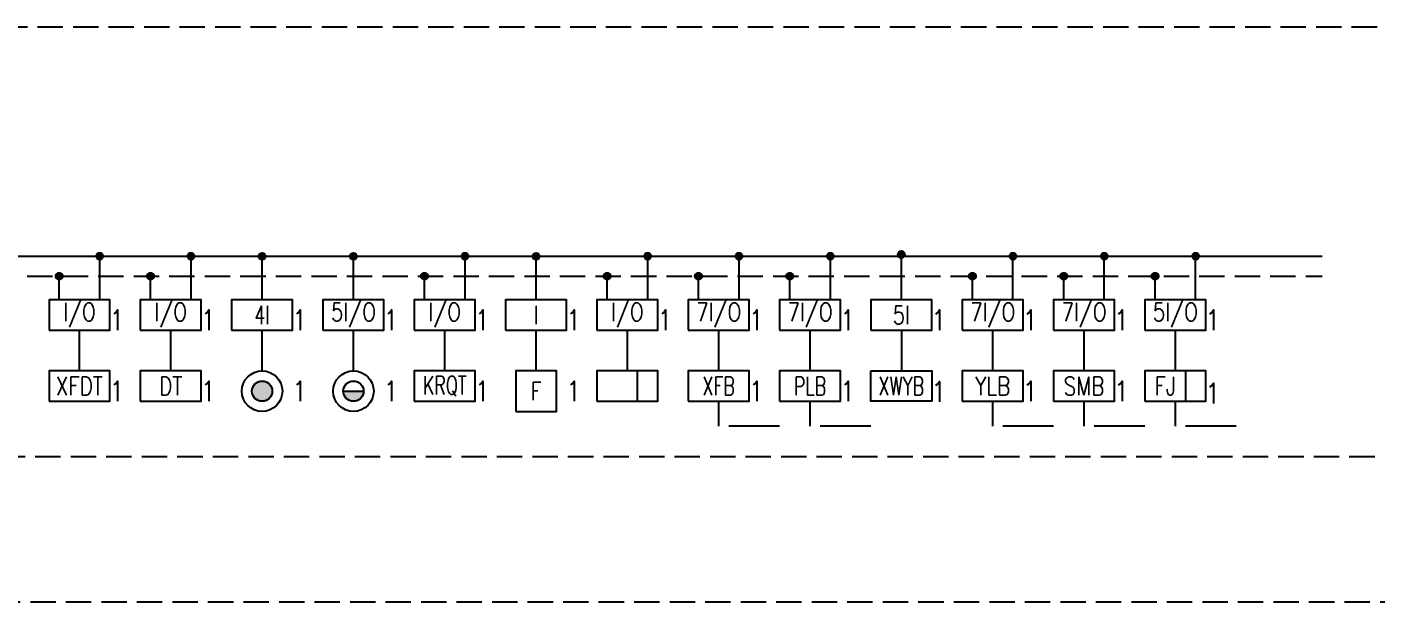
# Model space of a CAD drawing. Header units: millimetres. Extents: x -2817 to 99833, y 5022 to 48346.
# Drawn here: x 39099 to 52393, y 42678 to 48346 of the extents above; entities that cross this region are included whole.
import ezdxf
from ezdxf.enums import TextEntityAlignment as Align

# ---------------------------------------------------------------- set-up
doc = ezdxf.new("R2010")
doc.units = ezdxf.units.MM
doc.header["$LTSCALE"] = 1000
doc.header["$PDMODE"] = 1
doc.header["$PDSIZE"] = 1
doc.linetypes.add('DASH', pattern=[0.35, 0.25, -0.1])
doc.linetypes.add('DASHDOT', pattern=[1, 0.5, -0.25, 0, -0.25])
doc.layers.add('E-ANNO-TEXT', color=6, linetype='Continuous')
doc.layers.add('E-EQUIP', color=4, linetype='Continuous')
doc.styles.add('E-TEXT', font='romans.shx', dxfattribs={"width": 0.8, "bigfont": 'hztxt.shx'})

# ---------------------------------------------------------------- blocks, each defined once
blk = doc.blocks.new('FA-输入输出模块')
blk.add_lwpolyline([(-3, 0), (3, 0), (3, 3), (-3, 3)], close=True)
at = {"color": 6, "insert": (0, 1.5), "char_height": 1.8, "width": 6, "attachment_point": 5, "line_spacing_factor": 0.6, "style": 'E-TEXT'}
blk.add_mtext('I/O', dxfattribs=at)
blk = doc.blocks.new('FA-22-消防电梯控制箱')
blk.add_lwpolyline([(-3, 0), (3, 0), (3, 3), (-3, 3)], close=True)
for p in [(0, 3), (-3, 1.5), (3, 1.5), (0, 0)]:
    blk.add_point(p)
at = {"color": 6, "insert": (0, 1.5), "char_height": 1.8, "width": 6, "attachment_point": 5, "line_spacing_factor": 0.6, "style": 'E-TEXT'}
blk.add_mtext('XFDT', dxfattribs=at)
blk = doc.blocks.new('FA-23-电梯控制箱')
blk.add_lwpolyline([(-3, 0), (3, 0), (3, 3), (-3, 3)], close=True)
for p in [(0, 3), (-3, 1.5), (3, 1.5), (0, 0)]:
    blk.add_point(p)
at = {"color": 6, "insert": (0, 1.5), "char_height": 1.8, "width": 6, "attachment_point": 5, "line_spacing_factor": 0.6, "style": 'E-TEXT'}
blk.add_mtext('DT', dxfattribs=at)
blk = doc.blocks.new('FA-24-湿式报警阀组')
h = blk.add_hatch(color=6)
h.dxf.hatch_style = 1
h.paths.add_polyline_path([(1, 0, 1), (-1, 0, 1)])
blk.add_circle((0, 0), 2)
at = {"color": 6}
blk.add_circle((0, 0), 1, dxfattribs=at)
for p in [(0, 2), (-2, 0), (2, 0), (0, -2)]:
    blk.add_point(p)
blk = doc.blocks.new('FA-湿式报警阀组模块')
blk.add_lwpolyline([(-3, 0), (3, 0), (3, 3), (-3, 3)], close=True)
at = {"color": 6, "insert": (0, 1.5), "char_height": 1.8, "width": 6, "attachment_point": 5, "line_spacing_factor": 0.6, "style": 'E-TEXT'}
blk.add_mtext('{\\W0.7;4I}', dxfattribs=at)
blk = doc.blocks.new('FA-25-预作用报警阀组')
h = blk.add_hatch(color=6)
h.dxf.hatch_style = 1
h.paths.add_polyline_path([(-1, 0, 1), (1, 0)])
at = {"color": 6}
blk.add_line((-1, 0), (1, 0), dxfattribs=at)
blk.add_circle((0, 0), 2)
blk.add_circle((0, 0), 1, dxfattribs=at)
for p in [(0, 2), (-2, 0), (2, 0), (0, -2)]:
    blk.add_point(p)
blk = doc.blocks.new('FA-消防风机输入输出模块')
blk.add_lwpolyline([(-3, 0), (3, 0), (3, 3), (-3, 3)], close=True)
at = {"color": 6, "insert": (0, 1.5), "char_height": 1.8, "width": 6, "attachment_point": 5, "style": 'E-TEXT'}
blk.add_mtext('5I/O', dxfattribs=at)
blk = doc.blocks.new('FA-26-可燃气体探测控制器')
blk.add_lwpolyline([(-3, 0), (3, 0), (3, 3), (-3, 3)], close=True)
for p in [(0, 3), (-3, 1.5), (3, 1.5), (0, 0)]:
    blk.add_point(p)
at = {"color": 6, "insert": (0, 1.5), "char_height": 1.8, "width": 6, "attachment_point": 5, "line_spacing_factor": 0.6, "style": 'E-TEXT'}
blk.add_mtext('{\\W0.7;KRQT}', dxfattribs=at)
blk = doc.blocks.new('FA-输入模块')
blk.add_lwpolyline([(-3, 0), (3, 0), (3, 3), (-3, 3)], close=True)
at = {"color": 6, "insert": (0, 1.5), "char_height": 1.8, "width": 6, "attachment_point": 5, "line_spacing_factor": 0.6, "style": 'E-TEXT'}
blk.add_mtext('{\\W0.7;I}', dxfattribs=at)
blk = doc.blocks.new('FA-27-流量开关')
blk.add_lwpolyline([(-2, 0), (2, 0), (2, 4), (-2, 4)], close=True)
for p in [(0, 4), (-2, 2), (2, 2), (0, 0)]:
    blk.add_point(p)
at = {"color": 6, "insert": (0, 2), "char_height": 1.8, "width": 4, "attachment_point": 5, "style": 'E-TEXT'}
blk.add_mtext('{\\W0.75;F}', dxfattribs=at)
blk = doc.blocks.new('FA-28-非消防配电箱')
blk.add_line((1, 0), (1, 3))
blk.add_lwpolyline([(-3, 0), (3, 0), (3, 3), (-3, 3)], close=True)
at = {"layer": 'E-EQUIP', "color": 6, "style": 'E-TEXT', "width": 0.8}
blk.add_attdef('N', text='', height=1.8, dxfattribs=at).set_placement((2, 1.5), align=Align.MIDDLE_CENTER)
blk = doc.blocks.new('FA-29-消防泵控制箱')
blk.add_lwpolyline([(-3, 0), (3, 0), (3, 3), (-3, 3)], close=True)
at = {"color": 6, "insert": (0, 1.51), "char_height": 1.8, "width": 6, "attachment_point": 5, "style": 'E-TEXT'}
blk.add_mtext('{\\W0.7;XFB}', dxfattribs=at)
blk = doc.blocks.new('FA-消防水泵模块')
blk.add_lwpolyline([(-3, 0), (3, 0), (3, 3), (-3, 3)], close=True)
at = {"color": 6, "insert": (0, 1.5), "char_height": 1.8, "width": 6, "attachment_point": 5, "line_spacing_factor": 0.6, "style": 'E-TEXT'}
blk.add_mtext('7I/O', dxfattribs=at)
blk = doc.blocks.new('FA-30-喷淋泵控制箱')
blk.add_lwpolyline([(-3, 0), (3, 0), (3, 3), (-3, 3)], close=True)
at = {"color": 6, "insert": (0, 1.5), "char_height": 1.8, "width": 6, "attachment_point": 5, "style": 'E-TEXT'}
blk.add_mtext('\\W0.7000;PLB', dxfattribs=at)
blk = doc.blocks.new('FA-稳压泵模块箱')
blk.add_lwpolyline([(-3, 0), (3, 0), (3, 3), (-3, 3)], close=True)
at = {"color": 6, "insert": (0, 1.5), "char_height": 1.8, "width": 6, "attachment_point": 5, "style": 'E-TEXT'}
blk.add_mtext('5I', dxfattribs=at)
blk = doc.blocks.new('FA-31-消防稳压泵控制箱')
blk.add_lwpolyline([(-3, 3), (3, 3), (3, 0), (-3, 0)], close=True)
at = {"color": 6, "insert": (0, 1.5), "char_height": 1.8, "width": 6, "attachment_point": 5, "style": 'E-TEXT'}
blk.add_mtext('\\W0.7000;XWYB', dxfattribs=at)
blk = doc.blocks.new('FA-32-雨淋泵控制箱')
blk.add_lwpolyline([(-3, 0), (3, 0), (3, 3), (-3, 3)], close=True)
at = {"color": 6, "insert": (0, 1.5), "char_height": 1.8, "width": 6, "attachment_point": 5, "line_spacing_factor": 0.6, "style": 'E-TEXT'}
blk.add_mtext('YLB', dxfattribs=at)
blk = doc.blocks.new('FA-33-水幕泵控制箱')
blk.add_lwpolyline([(-3, 0), (3, 0), (3, 3), (-3, 3)], close=True)
at = {"color": 6, "insert": (0, 1.5), "char_height": 1.8, "width": 6, "attachment_point": 5, "line_spacing_factor": 0.6, "style": 'E-TEXT'}
blk.add_mtext('SMB', dxfattribs=at)
blk = doc.blocks.new('FA-34-消防风机控制箱')
blk.add_line((1, 3), (1, 0))
blk.add_lwpolyline([(-3, 0), (3, 0), (3, 3), (-3, 3)], close=True)
at = {"color": 6, "insert": (-1, 1.5), "char_height": 1.8, "width": 4, "attachment_point": 5, "style": 'E-TEXT'}
blk.add_mtext('FJ', dxfattribs=at)
at = {"layer": 'E-EQUIP', "color": 6, "style": 'E-TEXT', "width": 0.8}
blk.add_attdef('N', text='', height=1.8, dxfattribs=at).set_placement((2, 1.5), align=Align.MIDDLE_CENTER)

msp = doc.modelspace()

# ---------------------------------------------------------------- hatches: boundary and pattern name
at = {"layer": 'E-ANNO-TEXT'}
h = msp.add_hatch(dxfattribs=at)
h.set_pattern_fill('ANSI31', color=11, scale=100, style=0)
h.set_pattern_definition([(135, (429168.534, -174507.773), (8.83883476, 8.83883476), [])])
h.paths.add_polyline_path([(47681.5, 46103.4, -1), (47750, 46103.4, -1)])
h = msp.add_hatch(dxfattribs=at)
h.set_pattern_fill('ANSI31', color=11, scale=100, style=0)
h.set_pattern_definition([(45, (-341637.106, -174524.699), (-8.83883476, 8.83883476), [])])
h.paths.add_polyline_path([(39850, 46086.5, 1), (39781.5, 46086.5, 1)])
h = msp.add_hatch(dxfattribs=at)
h.set_pattern_fill('ANSI31', color=11, scale=100, style=0)
h.set_pattern_definition([(45, (-340737.106, -174524.699), (-8.83883476, 8.83883476), [])])
h.paths.add_polyline_path([(40750, 46086.5, 1), (40681.5, 46086.5, 1)])
h = msp.add_hatch(dxfattribs=at)
h.set_pattern_fill('ANSI31', color=11, scale=100, style=0)
h.set_pattern_definition([(45, (-340037.106, -174525.055), (-8.83883476, 8.83883476), [])])
h.paths.add_polyline_path([(41450, 46086.1, 1), (41381.5, 46086.1, 1)])
h = msp.add_hatch(dxfattribs=at)
h.set_pattern_fill('ANSI31', color=11, scale=100, style=0)
h.set_pattern_definition([(45, (-339137.106, -174525.055), (-8.83883476, 8.83883476), [])])
h.paths.add_polyline_path([(42350, 46086.1, 1), (42281.5, 46086.1, 1)])
h = msp.add_hatch(dxfattribs=at)
h.set_pattern_fill('ANSI31', color=11, scale=100, style=0)
h.set_pattern_definition([(45, (-338037.106, -174524.699), (-8.83883476, 8.83883476), [])])
h.paths.add_polyline_path([(43450, 46086.5, 1), (43381.5, 46086.5, 1)])
h = msp.add_hatch(dxfattribs=at)
h.set_pattern_fill('ANSI31', color=11, scale=100, style=0)
h.set_pattern_definition([(45, (-337337.106, -174525.055), (-8.83883476, 8.83883476), [])])
h.paths.add_polyline_path([(44150, 46086.1, 1), (44081.5, 46086.1, 1)])
h = msp.add_hatch(dxfattribs=at)
h.set_pattern_fill('ANSI31', color=11, scale=100, style=0)
h.set_pattern_definition([(45, (-336237.106, -174524.699), (-8.83883476, 8.83883476), [])])
h.paths.add_polyline_path([(45250, 46086.5, 1), (45181.5, 46086.5, 1)])
h = msp.add_hatch(dxfattribs=at)
h.set_pattern_fill('ANSI31', color=11, scale=100, style=0)
h.set_pattern_definition([(45, (-335337.106, -174524.699), (-8.83883476, 8.83883476), [])])
h.paths.add_polyline_path([(46150, 46086.5, 1), (46081.5, 46086.5, 1)])
h = msp.add_hatch(dxfattribs=at)
h.set_pattern_fill('ANSI31', color=11, scale=100, style=0)
h.set_pattern_definition([(45, (-334437.106, -174524.699), (-8.83883476, 8.83883476), [])])
h.paths.add_polyline_path([(47050, 46086.5, 1), (46981.5, 46086.5, 1)])
h = msp.add_hatch(dxfattribs=at)
h.set_pattern_fill('ANSI31', color=11, scale=100, style=0)
h.set_pattern_definition([(45, (-332637.106, -174524.699), (-8.83883476, 8.83883476), [])])
h.paths.add_polyline_path([(48850, 46086.5, 1), (48781.5, 46086.5, 1)])
h = msp.add_hatch(dxfattribs=at)
h.set_pattern_fill('ANSI31', color=11, scale=100, style=0)
h.set_pattern_definition([(45, (-331737.106, -174524.699), (-8.83883476, 8.83883476), [])])
h.paths.add_polyline_path([(49750, 46086.5, 1), (49681.5, 46086.5, 1)])
h = msp.add_hatch(dxfattribs=at)
h.set_pattern_fill('ANSI31', color=11, scale=100, style=0)
h.set_pattern_definition([(45, (-330837.106, -174524.699), (-8.83883476, 8.83883476), [])])
h.paths.add_polyline_path([(50650, 46086.5, 1), (50581.5, 46086.5, 1)])
at = {"layer": 'E-ANNO-TEXT', "linetype": 'DASH'}
h = msp.add_hatch(dxfattribs=at)
h.set_pattern_fill('ANSI31', color=2, scale=100, style=0)
h.set_pattern_definition([(45, (-342037.106, -174721.754), (-8.83883476, 8.83883476), [])])
h.paths.add_polyline_path([(39450, 45889.4, 1), (39381.5, 45889.4, 1)])
h = msp.add_hatch(dxfattribs=at)
h.set_pattern_fill('ANSI31', color=2, scale=100, style=0)
h.set_pattern_definition([(45, (-341137.106, -174721.754), (-8.83883476, 8.83883476), [])])
h.paths.add_polyline_path([(40350, 45889.4, 1), (40281.5, 45889.4, 1)])
h = msp.add_hatch(dxfattribs=at)
h.set_pattern_fill('ANSI31', color=2, scale=100, style=0)
h.set_pattern_definition([(45, (-338437.106, -174721.754), (-8.83883476, 8.83883476), [])])
h.paths.add_polyline_path([(43050, 45889.4, 1), (42981.5, 45889.4, 1)])
h = msp.add_hatch(dxfattribs=at)
h.set_pattern_fill('ANSI31', color=2, scale=100, style=0)
h.set_pattern_definition([(45, (-336637.106, -174721.754), (-8.83883476, 8.83883476), [])])
h.paths.add_polyline_path([(44850, 45889.4, 1), (44781.5, 45889.4, 1)])
h = msp.add_hatch(dxfattribs=at)
h.set_pattern_fill('ANSI31', color=2, scale=100, style=0)
h.set_pattern_definition([(45, (-335737.106, -174721.754), (-8.83883476, 8.83883476), [])])
h.paths.add_polyline_path([(45750, 45889.4, 1), (45681.5, 45889.4, 1)])
h = msp.add_hatch(dxfattribs=at)
h.set_pattern_fill('ANSI31', color=2, scale=100, style=0)
h.set_pattern_definition([(45, (-334837.106, -174721.754), (-8.83883476, 8.83883476), [])])
h.paths.add_polyline_path([(46650, 45889.4, 1), (46581.5, 45889.4, 1)])
h = msp.add_hatch(dxfattribs=at)
h.set_pattern_fill('ANSI31', color=2, scale=100, style=0)
h.set_pattern_definition([(45, (-333037.106, -174721.754), (-8.83883476, 8.83883476), [])])
h.paths.add_polyline_path([(48450, 45889.4, 1), (48381.5, 45889.4, 1)])
h = msp.add_hatch(dxfattribs=at)
h.set_pattern_fill('ANSI31', color=2, scale=100, style=0)
h.set_pattern_definition([(45, (-332137.106, -174721.754), (-8.83883476, 8.83883476), [])])
h.paths.add_polyline_path([(49350, 45889.4, 1), (49281.5, 45889.4, 1)])
h = msp.add_hatch(dxfattribs=at)
h.set_pattern_fill('ANSI31', color=2, scale=100, style=0)
h.set_pattern_definition([(45, (-331237.106, -174721.754), (-8.83883476, 8.83883476), [])])
h.paths.add_polyline_path([(50250, 45889.4, 1), (50181.5, 45889.4, 1)])

# ---------------------------------------------------------------- linework, layer by layer
at = {"layer": 'E-ANNO-TEXT', "color": 11}
for p, q in [((20901.1, 46086.5), (51861.7, 46086.5)), ((39815.7, 45656.1), (39815.7, 46086.5)), ((40715.7, 45656.1), (40715.7, 46086.5)), ((41415.7, 45655.7), (41415.7, 46086.1)), ((42315.7, 45655.7), (42315.7, 46086.1)), ((43415.7, 45656.1), (43415.7, 46086.5)), ((44115.7, 45655.7), (44115.7, 46086.1)), ((45215.7, 45656.1), (45215.7, 46086.5)), ((46115.7, 45656.1), (46115.7, 46086.5)), ((47015.7, 45656.1), (47015.7, 46086.5)), ((47715.7, 45656.1), (47715.7, 46103.4)), ((48815.7, 45656.1), (48815.7, 46086.5)), ((49715.7, 45656.1), (49715.7, 46086.5)), ((50615.7, 45656.1), (50615.7, 46086.5)), ((39615.7, 44956.1), (39615.7, 45356.1)), ((40515.7, 44956.1), (40515.7, 45356.1)), ((41415.7, 44956.1), (41415.7, 45356.1)), ((42315.7, 44956.1), (42315.7, 45356.1)), ((43215.7, 44956.1), (43215.7, 45356.1)), ((44115.7, 44956.1), (44115.7, 45356.1)), ((45015.7, 44956.1), (45015.7, 45356.1)), ((45915.7, 44956.1), (45915.7, 45356.1)), ((46815.7, 44956.1), (46815.7, 45356.1)), ((47715.7, 45356.1), (47715.7, 44956.1)), ((48615.7, 44956.1), (48615.7, 45356.1)), ((49515.7, 44956.1), (49515.7, 45356.1)), ((50415.7, 44956.1), (50415.7, 45356.1))]:
    msp.add_line(p, q, dxfattribs=at)
at = {"layer": 'E-ANNO-TEXT', "color": 2, "linetype": 'DASH'}
for p, q in [((20901.1, 45889.4), (51861.7, 45889.4)), ((39415.7, 45656.1), (39415.7, 45889.4)), ((40315.7, 45656.1), (40315.7, 45889.4)), ((43015.7, 45656.1), (43015.7, 45889.4)), ((44815.7, 45656.1), (44815.7, 45889.4)), ((45715.7, 45656.1), (45715.7, 45889.4)), ((46615.7, 45656.1), (46615.7, 45889.4)), ((48415.7, 45656.1), (48415.7, 45889.4)), ((49315.7, 45656.1), (49315.7, 45889.4)), ((50215.7, 45656.1), (50215.7, 45889.4))]:
    msp.add_line(p, q, dxfattribs=at)
at = {"layer": 'E-ANNO-TEXT', "color": 0, "linetype": 'DASHDOT'}
for p, q in [((45915.7, 44410.9), (45915.7, 44656.1)), ((46815.7, 44410.9), (46815.7, 44656.1)), ((48615.7, 44410.9), (48615.7, 44656.1)), ((49515.7, 44410.9), (49515.7, 44656.1)), ((50415.7, 44410.9), (50415.7, 44656.1)), ((46515.7, 44410.9), (45915.7, 44410.9)), ((47415.7, 44410.9), (46815.7, 44410.9)), ((49215.7, 44410.9), (48615.7, 44410.9)), ((50115.7, 44410.9), (49515.7, 44410.9)), ((51015.7, 44410.9), (50415.7, 44410.9))]:
    msp.add_line(p, q, dxfattribs=at)
at = {"layer": 'E-ANNO-TEXT', "color": 8, "linetype": 'DASH'}
msp.add_line((52380.2, 44110.4), (15506.8, 44110.4), dxfattribs=at)
msp.add_lwpolyline([(5953, 48345.7), (54782.5, 48345.7), (54782.5, 42677.7), (5953, 42677.7)], close=True, dxfattribs=at)
at = {"layer": 'E-ANNO-TEXT', "color": 11}
for centre in [(47715.7, 46103.4), (39815.7, 46086.5), (40715.7, 46086.5), (41415.7, 46086.1), (42315.7, 46086.1), (43415.7, 46086.5), (44115.7, 46086.1), (45215.7, 46086.5), (46115.7, 46086.5), (47015.7, 46086.5), (48815.7, 46086.5), (49715.7, 46086.5), (50615.7, 46086.5)]:
    msp.add_circle(centre, 34.3, dxfattribs=at)
at = {"layer": 'E-ANNO-TEXT', "color": 2, "linetype": 'DASH'}
for centre in [(39415.7, 45889.4), (40315.7, 45889.4), (43015.7, 45889.4), (44815.7, 45889.4), (45715.7, 45889.4), (46615.7, 45889.4), (48415.7, 45889.4), (49315.7, 45889.4), (50215.7, 45889.4)]:
    msp.add_circle(centre, 34.3, dxfattribs=at)

# ---------------------------------------------------------------- block references
at = {"layer": 'E-EQUIP', "xscale": 100, "yscale": 100, "zscale": 100}
for name, p in [('FA-输入输出模块', (39615.7, 45356.1)), ('FA-输入输出模块', (40515.7, 45356.1)), ('FA-湿式报警阀组模块', (41415.7, 45356.1)), ('FA-消防风机输入输出模块', (42315.7, 45356.1)), ('FA-输入输出模块', (43215.7, 45356.1)), ('FA-输入模块', (44115.7, 45356.1)), ('FA-输入输出模块', (45015.7, 45356.1)), ('FA-消防水泵模块', (45915.7, 45356.1)), ('FA-消防水泵模块', (46815.7, 45356.1)), ('FA-稳压泵模块箱', (47715.7, 45356.1)), ('FA-消防水泵模块', (48615.7, 45356.1)), ('FA-消防水泵模块', (49515.7, 45356.1)), ('FA-消防风机输入输出模块', (50415.7, 45356.1)), ('FA-22-消防电梯控制箱', (39615.7, 44656.1)), ('FA-23-电梯控制箱', (40515.7, 44656.1)), ('FA-24-湿式报警阀组', (41415.7, 44756.1)), ('FA-25-预作用报警阀组', (42315.7, 44756.1)), ('FA-26-可燃气体探测控制器', (43215.7, 44656.1)), ('FA-27-流量开关', (44115.7, 44556.1)), ('FA-28-非消防配电箱', (45015.7, 44656.1)), ('FA-29-消防泵控制箱', (45915.7, 44656.1)), ('FA-30-喷淋泵控制箱', (46815.7, 44656.1)), ('FA-31-消防稳压泵控制箱', (47715.7, 44656.1)), ('FA-32-雨淋泵控制箱', (48615.7, 44656.1)), ('FA-33-水幕泵控制箱', (49515.7, 44656.1)), ('FA-34-消防风机控制箱', (50415.7, 44656.1))]:
    msp.add_blockref(name, p, dxfattribs=at)

# ---------------------------------------------------------------- texts
at = {"layer": 'E-ANNO-TEXT', "color": 6, "style": 'E-TEXT', "width": 0.8}
for p in [(39915.7, 45356.1), (46215.7, 45356.1), (47115.7, 45356.1), (49815.7, 45356.1), (50715.7, 45356.1), (39915.7, 44656.1), (46215.7, 44656.1), (47115.7, 44656.1), (49815.7, 44656.1), (50715.7, 44635.6)]:
    msp.add_text('1', height=200, rotation=0, dxfattribs=at).set_placement(p)
at = {"layer": 'E-ANNO-TEXT', "color": 6, "ltscale": 30, "style": 'E-TEXT', "width": 0.8}
for p in [(40815.7, 45356.1), (41715.7, 45356.1), (42615.7, 45356.1), (43515.7, 45356.1), (44415.7, 45356.1), (45315.7, 45356.1), (48015.7, 45356.1), (48915.7, 45356.1), (40815.7, 44656.1), (41715.7, 44656.1), (42615.7, 44656.1), (43515.7, 44656.1), (44415.7, 44656.1), (48015.7, 44652.5), (48915.7, 44656.1)]:
    msp.add_text('1', height=200, rotation=0, dxfattribs=at).set_placement(p)

doc.saveas('drawing.dxf')
